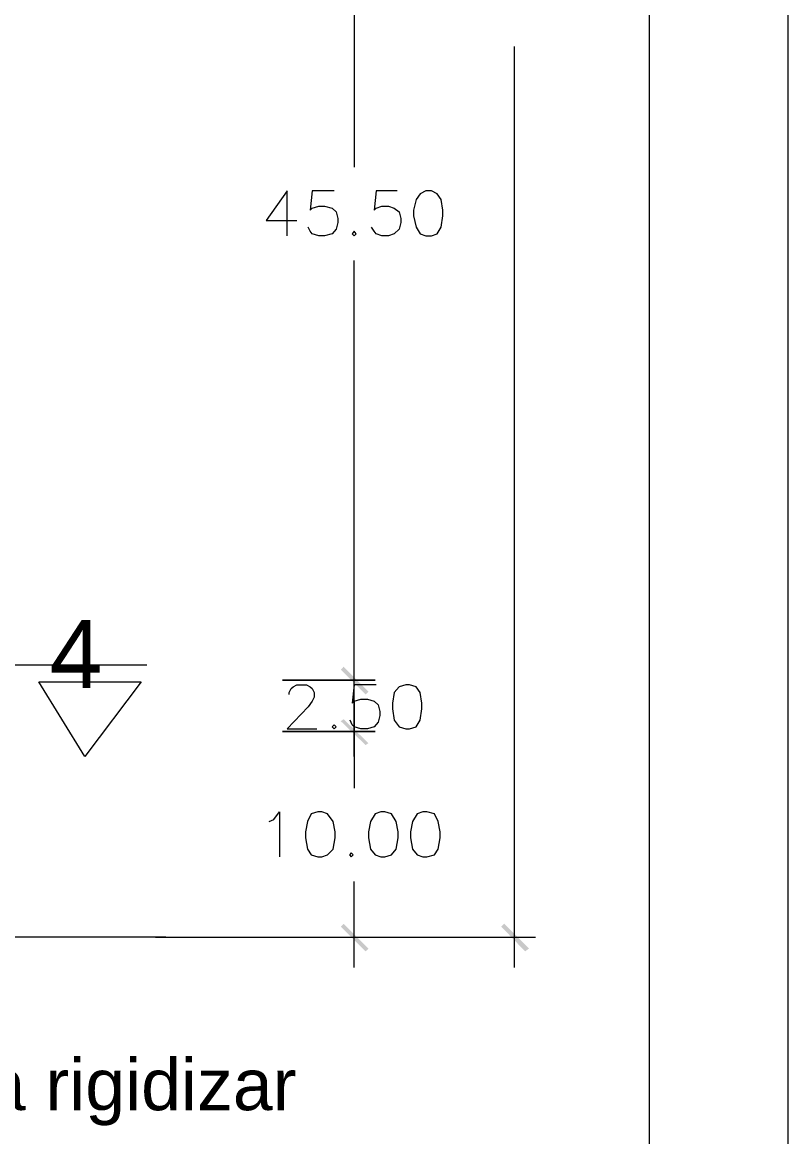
# Model space of a CAD drawing. Header units: inches. Extents: x 0.13 to 4.47, y 0.19 to 3.07.
# Drawn here: x 4.102 to 4.474, y 0.715 to 1.256 of the extents above; entities that cross this region are included whole.
import ezdxf

# ---------------------------------------------------------------- set-up
doc = ezdxf.new("R2010")
doc.units = ezdxf.units.IN
doc.header["$MEASUREMENT"] = 0
for name, color, linetype in [('PDF_PDF5_PDF12_PDF11_0', 7, 'Continuous'), ('PDF_PDF5_PDF12_PDF11_cotas', 7, 'Continuous'), ('PDF_PDF5_PDF12_PDF11_MESA', 7, 'Continuous'), ('PDF_PDF5_PDF12_PDF11_PIEZAS', 7, 'Continuous'), ('PDF_Texto', 7, 'Continuous')]:
    doc.layers.add(name, color=color, linetype=linetype)
doc.styles.add('PDF Arial', font='arial.ttf')

msp = doc.modelspace()

# ---------------------------------------------------------------- linework, layer by layer
at = {"layer": 'PDF_PDF5_PDF12_PDF11_0', "lineweight": 5}
for points in [[(4.2635, 1.40574), (4.2635, 1.18608)], [(4.34152, 0.79691), (4.34152, 1.24459)], [(4.2635, 0.92183), (4.2635, 1.14057)], [(4.2635, 0.89954), (4.2635, 0.91162), (4.2635, 0.93669), (4.2635, 0.9483)], [(4.27372, 0.93669), (4.22867, 0.93669), (4.27372, 0.93669)], [(4.2635, 0.92648), (4.2635, 0.88422)], [(4.27372, 0.91162), (4.22867, 0.91162), (4.27372, 0.91162)], [(4.2635, 0.79691), (4.2635, 0.83871)], [(4.17201, 0.81177), (2.73748, 0.81177)], [(4.16691, 0.81177), (4.35174, 0.81177)], [(4.22867, 0.81177), (4.27372, 0.81177)]]:
    msp.add_lwpolyline(points, dxfattribs=at)
at = {"layer": 'PDF_PDF5_PDF12_PDF11_0', "lineweight": 13}
for points in [[(4.23099, 1.15264), (4.23099, 1.17447), (4.22078, 1.16007), (4.23564, 1.16007)], [(4.25375, 1.17447), (4.24307, 1.17447), (4.24214, 1.16518), (4.24307, 1.16611), (4.24632, 1.16704), (4.24911, 1.16704), (4.25282, 1.16611), (4.25468, 1.16425), (4.25561, 1.161), (4.25561, 1.15914), (4.25468, 1.15589), (4.25282, 1.15357), (4.24911, 1.15264), (4.24632, 1.15264), (4.24307, 1.15357), (4.24214, 1.15496), (4.24121, 1.15682)], [(4.2844, 1.17447), (4.27418, 1.17447), (4.27325, 1.16518), (4.27418, 1.16611), (4.27697, 1.16704), (4.28022, 1.16704), (4.28301, 1.16611), (4.28533, 1.16425), (4.28626, 1.161), (4.28626, 1.15914), (4.28533, 1.15589), (4.28301, 1.15357), (4.28022, 1.15264), (4.27697, 1.15264), (4.27418, 1.15357), (4.27325, 1.15496), (4.27186, 1.15682)], [(4.23192, 0.92973), (4.23192, 0.93066), (4.23285, 0.93252), (4.23378, 0.93344), (4.23564, 0.93437), (4.24028, 0.93437), (4.24214, 0.93344), (4.24307, 0.93252), (4.244, 0.93066), (4.244, 0.92834), (4.24307, 0.92648), (4.24121, 0.92369), (4.23099, 0.91301), (4.24539, 0.91301)], [(4.27418, 0.93437), (4.2635, 0.93437), (4.26257, 0.92555), (4.2635, 0.92648), (4.26675, 0.92741), (4.27, 0.92741), (4.27325, 0.92648), (4.27511, 0.92462), (4.27604, 0.92137), (4.27604, 0.91951), (4.27511, 0.91626), (4.27325, 0.91394), (4.27, 0.91301), (4.26675, 0.91301), (4.2635, 0.91394), (4.26257, 0.91487), (4.26164, 0.91719)], [(4.22217, 0.86796), (4.22449, 0.86889), (4.22728, 0.87261), (4.22728, 0.85078)]]:
    msp.add_lwpolyline(points, dxfattribs=at)
for points in [[(4.29833, 1.17447), (4.29555, 1.17307), (4.29369, 1.17029), (4.29229, 1.16518), (4.29229, 1.16239), (4.29369, 1.15682), (4.29555, 1.15357), (4.29833, 1.15264), (4.30112, 1.15264), (4.3039, 1.15357), (4.30576, 1.15682), (4.30669, 1.16239), (4.30669, 1.16518), (4.30576, 1.17029), (4.3039, 1.17307), (4.30112, 1.17447)], [(4.2635, 1.15496), (4.26257, 1.15357), (4.2635, 1.15264), (4.26443, 1.15357)], [(4.28858, 0.93437), (4.28533, 0.93344), (4.28301, 0.93066), (4.28208, 0.92555), (4.28208, 0.92276), (4.28301, 0.91719), (4.28533, 0.91394), (4.28858, 0.91301), (4.29044, 0.91301), (4.29369, 0.91394), (4.29555, 0.91719), (4.29647, 0.92276), (4.29647, 0.92555), (4.29555, 0.93066), (4.29369, 0.93344), (4.29044, 0.93437)], [(4.25375, 0.91487), (4.25282, 0.91394), (4.25375, 0.91301), (4.25468, 0.91394)], [(4.24585, 0.87261), (4.2426, 0.87168), (4.24075, 0.86796), (4.23982, 0.86286), (4.23982, 0.86007), (4.24075, 0.8545), (4.2426, 0.85171), (4.24585, 0.85078), (4.24771, 0.85078), (4.2505, 0.85171), (4.25328, 0.8545), (4.25421, 0.86007), (4.25421, 0.86286), (4.25328, 0.86796), (4.2505, 0.87168), (4.24771, 0.87261)], [(4.2765, 0.87261), (4.27372, 0.87168), (4.2714, 0.86796), (4.27047, 0.86286), (4.27047, 0.86007), (4.2714, 0.8545), (4.27372, 0.85171), (4.2765, 0.85078), (4.27836, 0.85078), (4.28161, 0.85171), (4.28394, 0.8545), (4.28486, 0.86007), (4.28486, 0.86286), (4.28394, 0.86796), (4.28161, 0.87168), (4.27836, 0.87261)], [(4.29694, 0.87261), (4.29415, 0.87168), (4.29183, 0.86796), (4.2909, 0.86286), (4.2909, 0.86007), (4.29183, 0.8545), (4.29415, 0.85171), (4.29694, 0.85078), (4.2988, 0.85078), (4.30251, 0.85171), (4.30437, 0.8545), (4.3053, 0.86007), (4.3053, 0.86286), (4.30437, 0.86796), (4.30251, 0.87168), (4.2988, 0.87261)], [(4.26211, 0.85264), (4.26118, 0.85171), (4.26211, 0.85078), (4.26304, 0.85171)]]:
    msp.add_lwpolyline(points, close=True, dxfattribs=at)
at = {"layer": 'PDF_PDF5_PDF12_PDF11_0', "lineweight": 5}
msp.add_lwpolyline([(4.11025, 0.93577), (4.15994, 0.93577), (4.13254, 0.89954)], close=True, dxfattribs=at)
at = {"layer": 'PDF_PDF5_PDF12_PDF11_0', "transparency": 33554559}
for points in [[(4.25839, 0.9432), (4.257, 0.9418), (4.27047, 0.93112)], [(4.25839, 0.9432), (4.257, 0.9418), (4.27047, 0.93112)], [(4.257, 0.9418), (4.27047, 0.93112), (4.26907, 0.92973)], [(4.257, 0.9418), (4.27047, 0.93112), (4.26907, 0.92973)], [(4.27047, 0.90604), (4.257, 0.91673), (4.25839, 0.91765)], [(4.27047, 0.90604), (4.257, 0.91673), (4.25839, 0.91765)], [(4.26907, 0.90512), (4.27047, 0.90604), (4.257, 0.91673)], [(4.26907, 0.90512), (4.27047, 0.90604), (4.257, 0.91673)], [(4.25839, 0.81827), (4.257, 0.81688), (4.27047, 0.8062)], [(4.33641, 0.81827), (4.33502, 0.81688), (4.34849, 0.8062)], [(4.257, 0.81688), (4.27047, 0.8062), (4.26907, 0.80481)], [(4.33502, 0.81688), (4.34849, 0.8062), (4.34663, 0.80481)]]:
    msp.add_solid(points, dxfattribs=at)
at = {"layer": 'PDF_PDF5_PDF12_PDF11_cotas', "lineweight": 5}
msp.add_lwpolyline([(0.19814, 3.00281), (4.407, 3.00281), (4.407, 0.2531), (0.19814, 0.2531)], close=True, dxfattribs=at)
at = {"layer": 'PDF_PDF5_PDF12_PDF11_MESA', "lineweight": 5}
msp.add_lwpolyline([(3.92913, 0.94413), (4.16273, 0.94413)], dxfattribs=at)
at = {"layer": 'PDF_PDF5_PDF12_PDF11_PIEZAS', "lineweight": 5}
msp.add_lwpolyline([(4.47434, 3.07015), (4.47434, 0.18576), (0.13081, 0.18576), (0.13081, 3.07015)], close=True, dxfattribs=at)

# ---------------------------------------------------------------- texts
at = {"layer": 'PDF_Texto', "attachment_point": 7, "style": 'PDF Arial'}
for s, insert, char_height in [('4', (4.11536, 0.93279), 0.03316), ('Doblez de refuerzo para rigidizar', (3.72944, 0.72009), 0.0249739)]:
    msp.add_mtext(s, dxfattribs=dict(at, insert=insert, char_height=char_height))

doc.saveas('drawing.dxf')
